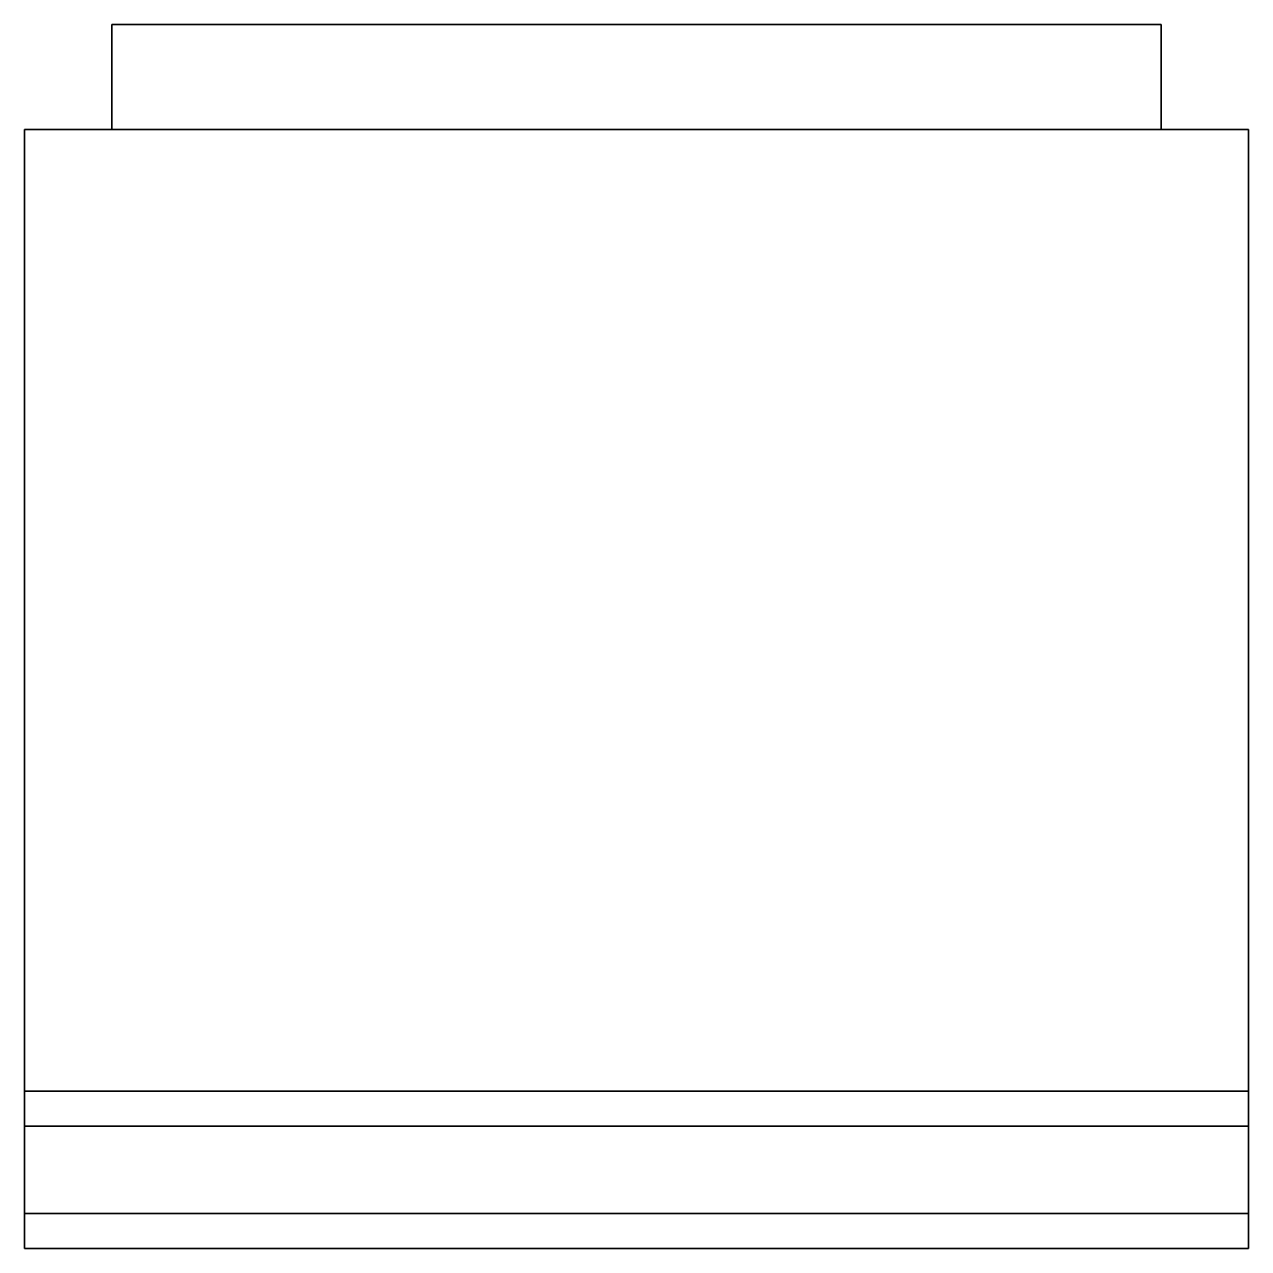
# Model space of a CAD drawing. Extents: x 0 to 0.7, y -0.71 to -0.01.
import ezdxf

# ---------------------------------------------------------------- set-up
doc = ezdxf.new("R2010")
doc.units = 0
doc.header["$MEASUREMENT"] = 0
doc.layers.get('0').update_dxf_attribs({"color": 8, "linetype": 'CONTINUOUS'})

msp = doc.modelspace()

# ---------------------------------------------------------------- linework, layer by layer
at = {"color": 12, "extrusion": (0, -1, 0), "elevation": 0.71}
for points in [[(0.05, 1.7), (0.05, 1.62), (0.18, 1.62), (0.18, 1.7), (0.05, 1.7)], [(0.05, 1.59), (0.05, 0.27), (0.11, 0.27), (0.11, 1.59), (0.05, 1.59)]]:
    msp.add_lwpolyline(points, dxfattribs=at)

# ---------------------------------------------------------------- meshes
mesh = msp.add_polymesh((6, 3))
for k, corner in enumerate([(0.05, -0.07, 0.64), (0.65, -0.07, 0.64), (0.65, -0.07, 0.64), (0.05, -0.01, 0.64), (0.65, -0.01, 0.64), (0.65, -0.01, 0.64), (0.05, -0.01, 1.51), (0.65, -0.01, 1.51), (0.65, -0.01, 0.64), (0.05, -0.07, 1.51), (0.65, -0.07, 1.51), (0.65, -0.07, 0.64), (0.05, -0.07, 1.51), (0.05, -0.07, 1.51), (0.05, -0.07, 0.64), (0.05, -0.01, 1.51), (0.05, -0.01, 1.51), (0.05, -0.01, 0.64)]):
    mesh.set_mesh_vertex(divmod(k, 3), corner)
mesh = msp.add_polymesh((6, 3))
for k, corner in enumerate([(0, -0.69), (0.7, -0.69), (0.7, -0.69), (0, -0.07), (0.7, -0.07), (0.7, -0.07), (0, -0.07, 0.18), (0.7, -0.07, 0.18), (0.7, -0.07), (0, -0.69, 0.18), (0.7, -0.69, 0.18), (0.7, -0.69), (0, -0.69, 0.18), (0, -0.69, 0.18), (0, -0.69), (0, -0.07, 0.18), (0, -0.07, 0.18), (0, -0.07)]):
    mesh.set_mesh_vertex(divmod(k, 3), corner)
mesh = msp.add_polymesh((6, 3))
for k, corner in enumerate([(0, -0.62, 0.18), (0.7, -0.62, 0.18), (0.7, -0.62, 0.18), (0, -0.07, 0.18), (0.7, -0.07, 0.18), (0.7, -0.07, 0.18), (0, -0.07, 1.7), (0.7, -0.07, 1.7), (0.7, -0.07, 0.18), (0, -0.62, 1.7), (0.7, -0.62, 1.7), (0.7, -0.62, 0.18), (0, -0.62, 1.7), (0, -0.62, 1.7), (0, -0.62, 0.18), (0, -0.07, 1.7), (0, -0.07, 1.7), (0, -0.07, 0.18)]):
    mesh.set_mesh_vertex(divmod(k, 3), corner)
mesh = msp.add_polymesh((6, 3))
for k, corner in enumerate([(0, -0.71, 0.2), (0.7, -0.71, 0.2), (0.7, -0.71, 0.2), (0, -0.64, 0.2), (0.7, -0.64, 0.2), (0.7, -0.64, 0.2), (0, -0.64, 1.7), (0.7, -0.64, 1.7), (0.7, -0.64, 0.2), (0, -0.71, 1.7), (0.7, -0.71, 1.7), (0.7, -0.71, 0.2), (0, -0.71, 1.7), (0, -0.71, 1.7), (0, -0.71, 0.2), (0, -0.64, 1.7), (0, -0.64, 1.7), (0, -0.64, 0.2)]):
    mesh.set_mesh_vertex(divmod(k, 3), corner)

doc.saveas('drawing.dxf')
